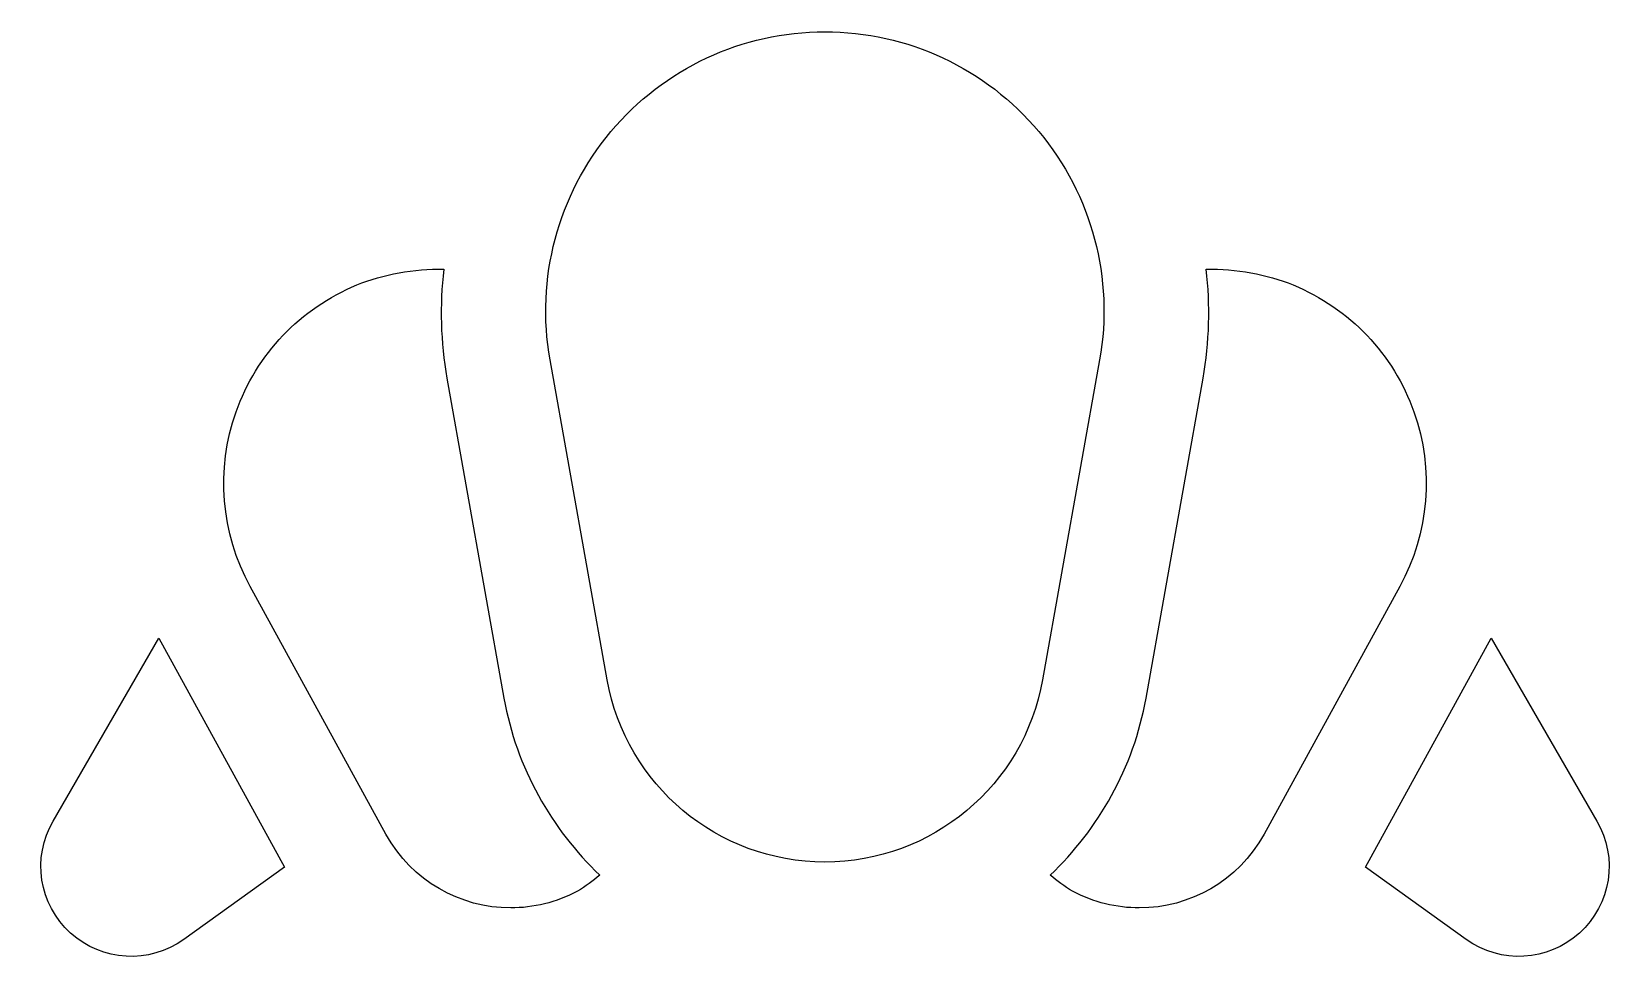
# Model space of a CAD drawing. Header units: centimetres. Extents: x -6.6 to 6.6, y -3.9 to 3.8.
import ezdxf

# ---------------------------------------------------------------- set-up
doc = ezdxf.new("R2010")
doc.units = ezdxf.units.CM
doc.header["$MEASUREMENT"] = 0
doc.layers.add('Layer 1', color=7, linetype='Continuous')

msp = doc.modelspace()

# ---------------------------------------------------------------- linework, layer by layer
at = {"layer": 'Layer 1'}
for points, knots in [([(1.7712, 2.99929), (1.33241, 3.52346), (0.68389, 3.8263), (0.00029, 3.8263), (0.00029, 3.8263), (-0.68379, 3.8263), (-1.33226, 3.52346), (-1.77107, 2.99929), (-1.77107, 2.99929), (-2.20988, 2.47512), (-2.39414, 1.78342), (-2.27431, 1.1104), (-2.27431, 1.1104), (-2.27431, 1.1104), (-1.802, -1.53649), (-1.802, -1.53649), (-1.802, -1.53649), (-1.64611, -2.40964), (-0.88667, -3.04544), (0.00029, -3.04544), (0.00029, -3.04544), (0.8868, -3.04544), (1.64624, -2.40965), (1.80216, -1.53665), (1.80216, -1.53665), (1.80216, -1.53665), (2.27439, 1.1104), (2.27439, 1.1104), (2.27439, 1.1104), (2.39427, 1.78342), (2.21046, 2.47512), (1.7712, 2.99929)], [0, 0, 0, 0, 0.11111111, 0.11111111, 0.11111111, 0.11111111, 0.22222222, 0.22222222, 0.22222222, 0.22222222, 0.33333333, 0.33333333, 0.33333333, 0.33333333, 0.44444444, 0.44444444, 0.44444444, 0.44444444, 0.55555556, 0.55555556, 0.55555556, 0.55555556, 0.66666667, 0.66666667, 0.66666667, 0.66666667, 0.77777778, 0.77777778, 0.77777778, 0.77777778, 1, 1, 1, 1]), ([(-2.65591, -1.68873), (-2.65591, -1.68873), (-3.12817, 0.95832), (-3.12817, 0.95832), (-3.12817, 0.95832), (-3.18201, 1.25995), (-3.18717, 1.56295), (-3.15492, 1.86023), (-3.15492, 1.86023), (-3.39908, 1.86613), (-3.65636, 1.81962), (-3.87321, 1.73072), (-3.87321, 1.73072), (-4.34081, 1.53884), (-4.70469, 1.15655), (-4.87328, 0.68006), (-4.87328, 0.68006), (-5.04182, 0.20357), (-4.99906, -0.32229), (-4.75594, -0.76536), (-4.75594, -0.76536), (-4.75594, -0.76536), (-3.63262, -2.81395), (-3.63262, -2.81395), (-3.63262, -2.81395), (-3.41915, -3.20384), (-3.01633, -3.42495), (-2.60037, -3.42495), (-2.60037, -3.42495), (-2.41357, -3.42495), (-2.22384, -3.38024), (-2.0476, -3.2862), (-2.0476, -3.2862), (-1.9796, -3.24998), (-1.92227, -3.20103), (-1.86387, -3.15348), (-1.86387, -3.15348), (-2.26301, -2.76976), (-2.55249, -2.26846), (-2.65591, -1.68873)], [0, 0, 0, 0, 0.09090909, 0.09090909, 0.09090909, 0.09090909, 0.18181818, 0.18181818, 0.18181818, 0.18181818, 0.27272727, 0.27272727, 0.27272727, 0.27272727, 0.36363636, 0.36363636, 0.36363636, 0.36363636, 0.45454545, 0.45454545, 0.45454545, 0.45454545, 0.54545455, 0.54545455, 0.54545455, 0.54545455, 0.63636364, 0.63636364, 0.63636364, 0.63636364, 0.72727273, 0.72727273, 0.72727273, 0.72727273, 0.81818182, 0.81818182, 0.81818182, 0.81818182, 1, 1, 1, 1]), ([(4.87553, 0.68006), (4.70694, 1.15655), (4.34306, 1.53884), (3.87546, 1.73072), (3.87546, 1.73072), (3.65861, 1.81962), (3.4013, 1.86613), (3.15717, 1.86023), (3.15717, 1.86023), (3.18945, 1.56294), (3.18426, 1.25994), (3.13042, 0.95832), (3.13042, 0.95832), (3.13042, 0.95832), (2.65814, -1.68873), (2.65814, -1.68873), (2.65814, -1.68873), (2.55471, -2.26846), (2.26523, -2.76976), (1.86614, -3.15349), (1.86614, -3.15349), (1.92453, -3.20104), (1.98187, -3.24998), (2.04987, -3.28621), (2.04987, -3.28621), (2.22608, -3.38024), (2.41584, -3.42496), (2.60264, -3.42496), (2.60264, -3.42496), (3.01859, -3.42496), (3.42139, -3.20385), (3.63489, -2.81396), (3.63489, -2.81396), (3.63489, -2.81396), (4.75821, -0.76537), (4.75821, -0.76537), (4.75821, -0.76537), (5.00131, -0.32232), (5.0441, 0.20354), (4.87553, 0.68006)], [0, 0, 0, 0, 0.09090909, 0.09090909, 0.09090909, 0.09090909, 0.18181818, 0.18181818, 0.18181818, 0.18181818, 0.27272727, 0.27272727, 0.27272727, 0.27272727, 0.36363636, 0.36363636, 0.36363636, 0.36363636, 0.45454545, 0.45454545, 0.45454545, 0.45454545, 0.54545455, 0.54545455, 0.54545455, 0.54545455, 0.63636364, 0.63636364, 0.63636364, 0.63636364, 0.72727273, 0.72727273, 0.72727273, 0.72727273, 0.81818182, 0.81818182, 0.81818182, 0.81818182, 1, 1, 1, 1]), ([(-6.38834, -2.70576), (-6.56458, -3.01006), (-6.50399, -3.39635), (-6.24266, -3.63312), (-6.24266, -3.63312), (-5.98215, -3.86908), (-5.5925, -3.89133), (-5.30701, -3.68606), (-5.30701, -3.68606), (-5.30701, -3.68606), (-4.47243, -3.08673), (-4.47243, -3.08673), (-4.47243, -3.08673), (-4.47243, -3.08673), (-5.51154, -1.19137), (-5.51154, -1.19137), (-5.51154, -1.19137), (-5.51154, -1.19137), (-6.38834, -2.70576), (-6.38834, -2.70576)], [0, 0, 0, 0, 0.16666667, 0.16666667, 0.16666667, 0.16666667, 0.33333333, 0.33333333, 0.33333333, 0.33333333, 0.5, 0.5, 0.5, 0.5, 0.66666667, 0.66666667, 0.66666667, 0.66666667, 1, 1, 1, 1]), ([(6.39059, -2.70576), (6.39059, -2.70576), (5.51376, -1.19139), (5.51376, -1.19139), (5.51376, -1.19139), (5.51376, -1.19139), (4.47469, -3.08676), (4.47469, -3.08676), (4.47469, -3.08676), (4.47469, -3.08676), (5.30927, -3.68609), (5.30927, -3.68609), (5.30927, -3.68609), (5.59476, -3.89133), (5.98443, -3.8691), (6.24492, -3.63315), (6.24492, -3.63315), (6.50624, -3.39632), (6.56683, -3.01006), (6.39059, -2.70576)], [0, 0, 0, 0, 0.16666667, 0.16666667, 0.16666667, 0.16666667, 0.33333333, 0.33333333, 0.33333333, 0.33333333, 0.5, 0.5, 0.5, 0.5, 0.66666667, 0.66666667, 0.66666667, 0.66666667, 1, 1, 1, 1])]:
    msp.add_open_spline(points, degree=3, knots=knots, dxfattribs=at)

doc.saveas('drawing.dxf')
